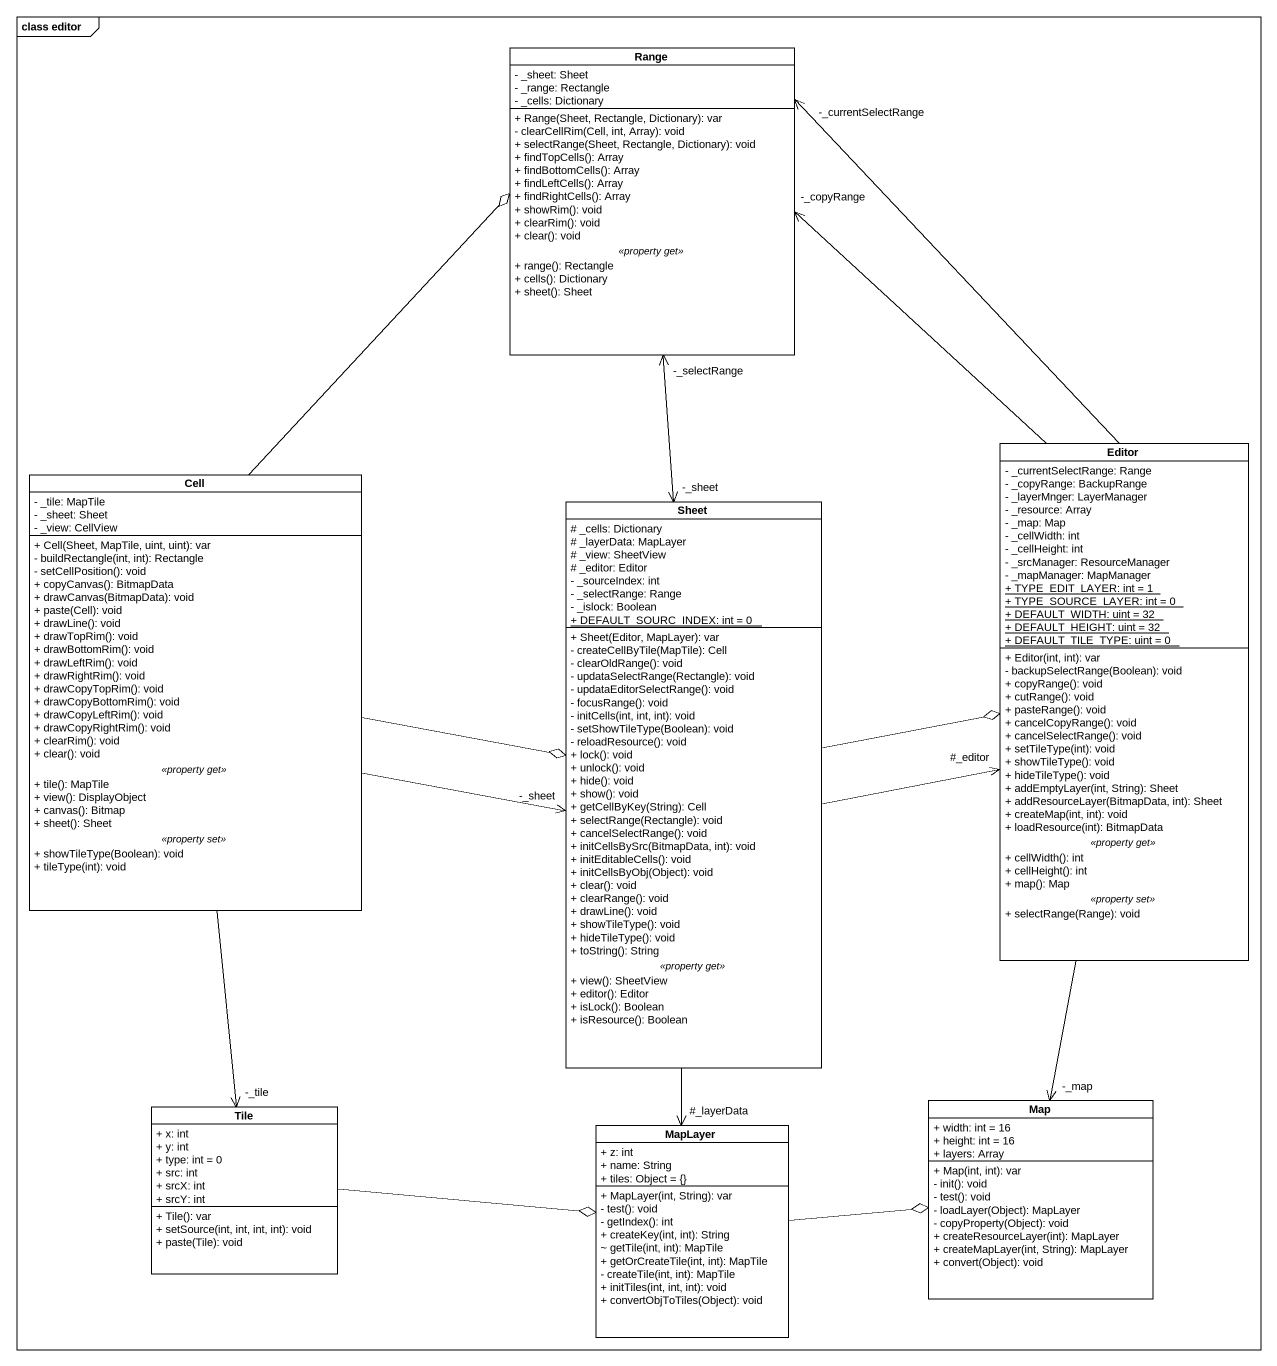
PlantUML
@startuml
mainframe class editor
hide circle
hide empty members
skinparam classAttributeIconSize 0
class Range {
  - _sheet: Sheet
  - _range: Rectangle
  - _cells: Dictionary
  --
  + Range(Sheet, Rectangle, Dictionary): var
  - clearCellRim(Cell, int, Array): void
  + selectRange(Sheet, Rectangle, Dictionary): void
  + findTopCells(): Array
  + findBottomCells(): Array
  + findLeftCells(): Array
  + findRightCells(): Array
  + showRim(): void
  + clearRim(): void
  + clear(): void
  .. <<property get>> ..
  + range(): Rectangle
  + cells(): Dictionary
  + sheet(): Sheet
}
class Cell {
  - _tile: MapTile
  - _sheet: Sheet
  - _view: CellView
  --
  + Cell(Sheet, MapTile, uint, uint): var
  - buildRectangle(int, int): Rectangle
  - setCellPosition(): void
  + copyCanvas(): BitmapData
  + drawCanvas(BitmapData): void
  + paste(Cell): void
  + drawLine(): void
  + drawTopRim(): void
  + drawBottomRim(): void
  + drawLeftRim(): void
  + drawRightRim(): void
  + drawCopyTopRim(): void
  + drawCopyBottomRim(): void
  + drawCopyLeftRim(): void
  + drawCopyRightRim(): void
  + clearRim(): void
  + clear(): void
  .. <<property get>> ..
  + tile(): MapTile
  + view(): DisplayObject
  + canvas(): Bitmap
  + sheet(): Sheet
  .. <<property set>> ..
  + showTileType(Boolean): void
  + tileType(int): void
}
class Editor {
  - _currentSelectRange: Range
  - _copyRange: BackupRange
  - _layerMnger: LayerManager
  - _resource: Array
  - _map: Map
  - _cellWidth: int
  - _cellHeight: int
  - _srcManager: ResourceManager
  - _mapManager: MapManager
  {static} + TYPE_EDIT_LAYER: int = 1
  {static} + TYPE_SOURCE_LAYER: int = 0
  {static} + DEFAULT_WIDTH: uint = 32
  {static} + DEFAULT_HEIGHT: uint = 32
  {static} + DEFAULT_TILE_TYPE: uint = 0
  --
  + Editor(int, int): var
  - backupSelectRange(Boolean): void
  + copyRange(): void
  + cutRange(): void
  + pasteRange(): void
  + cancelCopyRange(): void
  + cancelSelectRange(): void
  + setTileType(int): void
  + showTileType(): void
  + hideTileType(): void
  + addEmptyLayer(int, String): Sheet
  + addResourceLayer(BitmapData, int): Sheet
  + createMap(int, int): void
  + loadResource(int): BitmapData
  .. <<property get>> ..
  + cellWidth(): int
  + cellHeight(): int
  + map(): Map
  .. <<property set>> ..
  + selectRange(Range): void
}
class Sheet {
  # _cells: Dictionary
  # _layerData: MapLayer
  # _view: SheetView
  # _editor: Editor
  - _sourceIndex: int
  - _selectRange: Range
  - _islock: Boolean
  {static} + DEFAULT_SOURC_INDEX: int = 0
  --
  + Sheet(Editor, MapLayer): var
  - createCellByTile(MapTile): Cell
  - clearOldRange(): void
  - updataSelectRange(Rectangle): void
  - updataEditorSelectRange(): void
  - focusRange(): void
  - initCells(int, int, int): void
  - setShowTileType(Boolean): void
  - reloadResource(): void
  + lock(): void
  + unlock(): void
  + hide(): void
  + show(): void
  + getCellByKey(String): Cell
  + selectRange(Rectangle): void
  + cancelSelectRange(): void
  + initCellsBySrc(BitmapData, int): void
  + initEditableCells(): void
  + initCellsByObj(Object): void
  + clear(): void
  + clearRange(): void
  + drawLine(): void
  + showTileType(): void
  + hideTileType(): void
  + toString(): String
  .. <<property get>> ..
  + view(): SheetView
  + editor(): Editor
  + isLock(): Boolean
  + isResource(): Boolean
}
class Tile {
  + x: int
  + y: int
  + type: int = 0
  + src: int
  + srcX: int
  + srcY: int
  + Tile(): var
  + setSource(int, int, int, int): void
  + paste(Tile): void
}
class MapLayer {
  + z: int
  + name: String
  + tiles: Object = {}
  + MapLayer(int, String): var
  - test(): void
  - getIndex(): int
  + createKey(int, int): String
  ~ getTile(int, int): MapTile
  + getOrCreateTile(int, int): MapTile
  - createTile(int, int): MapTile
  + initTiles(int, int, int): void
  + convertObjToTiles(Object): void
}
class "Map" as Map_ {
  + width: int = 16
  + height: int = 16
  + layers: Array
  + Map(int, int): var
  - init(): void
  - test(): void
  - loadLayer(Object): MapLayer
  - copyProperty(Object): void
  + createResourceLayer(int): MapLayer
  + createMapLayer(int, String): MapLayer
  + convert(Object): void
}
Cell -up-o Range
Cell -right-o Sheet
Cell -right-> "-_sheet" Sheet
Cell --> "-_tile" Tile
Editor -up-> "-_copyRange" Range
Editor -up-> "-_currentSelectRange" Range
Editor --> "-_map" Map_
Sheet "-_sheet" <-up-> "-_selectRange" Range
Sheet -right-o Editor
Sheet -right-> "#_editor" Editor
Sheet --> "#_layerData" MapLayer
Tile -right-o MapLayer
MapLayer -right-o Map_
@enduml
